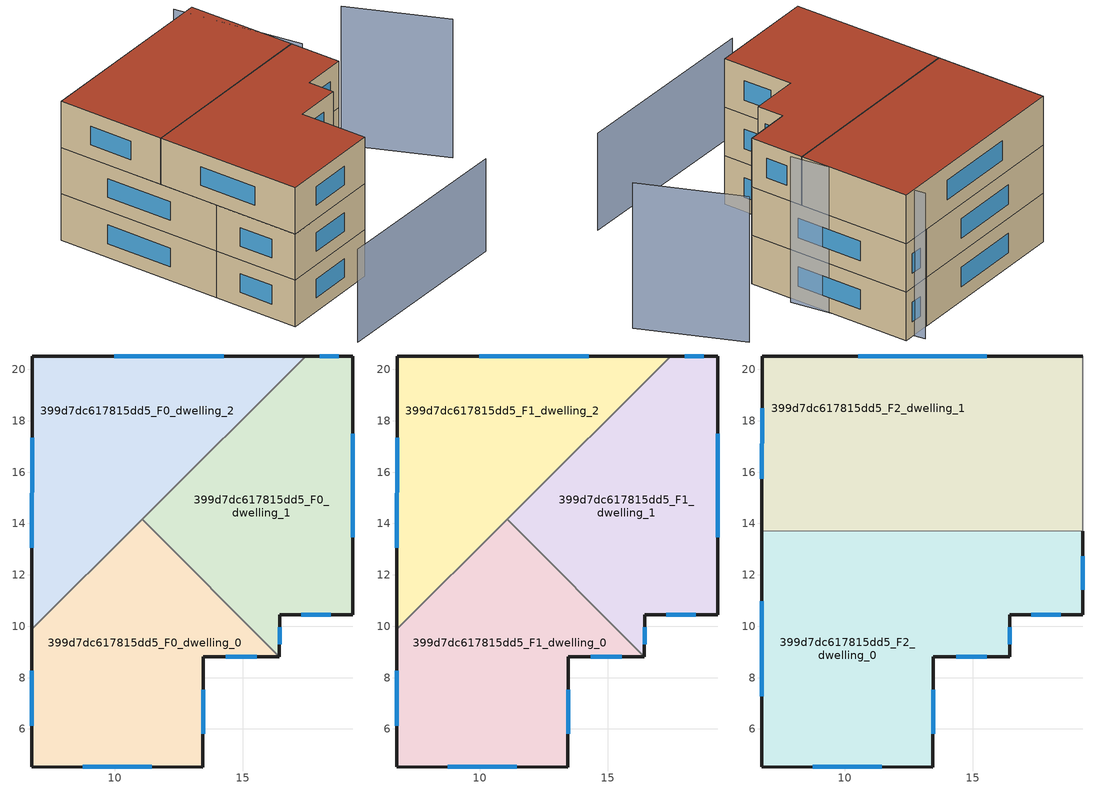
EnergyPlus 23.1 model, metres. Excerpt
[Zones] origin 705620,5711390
399d7dc617815dd5_F0_dwelling_0
 floor ground (EU_floor_Construction): 11.08,14.17 16.42,8.82 13.45,8.82 13.44,4.52 6.77,4.53 6.78,9.88 z0
 wall outside (EU_wall_Construction): 6.78,9.88 6.77,4.53 13.44,4.52 13.45,8.82 16.42,8.82 z0:3
 wall to 399d7dc617815dd5_F0_dwelling_1 (EU_wall_Construction): 16.42,8.82 11.08,14.17 z0:3
 wall to 399d7dc617815dd5_F0_dwelling_2 (EU_wall_Construction): 11.08,14.17 6.78,9.88 z0:3
 window (EU_Window_Construction): 14.34,8.82 15.53,8.82 / 13.44,5.81 13.45,7.53 / 8.77,4.53 11.45,4.52 / 6.78,8.27 6.77,6.13 z0.9:2.1
399d7dc617815dd5_F0_dwelling_1
 floor ground (EU_floor_Construction): 19.28,20.51 19.27,10.45 16.43,10.44 16.42,8.82 11.08,14.17 17.44,20.51 z0
 wall outside (EU_wall_Construction): 16.42,8.82 16.43,10.44 19.27,10.45 19.28,20.51 17.44,20.51 z0:3
 wall to 399d7dc617815dd5_F0_dwelling_2 (EU_wall_Construction): 17.44,20.51 11.08,14.17 z0:3
 window (EU_Window_Construction): 19.27,13.46 19.27,17.5 / 17.28,10.44 18.42,10.45 / 16.42,9.3 16.42,9.96 / 18.73,20.51 17.99,20.51 z0.9:2.1
399d7dc617815dd5_F0_dwelling_2
 floor ground (EU_floor_Construction): 17.44,20.51 6.78,9.88 6.79,20.52 z0
 wall outside (EU_wall_Construction): 17.44,20.51 6.79,20.52 6.78,9.88 z0:3
 window (EU_Window_Construction): 6.79,17.33 6.78,13.06 / 14.25,20.52 9.98,20.52 z0.9:2.1
399d7dc617815dd5_F1_dwelling_0
 floor to 399d7dc617815dd5_F0_dwelling_0 (EU_floor_Construction): 11.08,14.17 16.42,8.82 13.45,8.82 13.44,4.52 6.77,4.53 6.78,9.88 z3
 wall outside (EU_wall_Construction): 6.78,9.88 6.77,4.53 13.44,4.52 13.45,8.82 16.42,8.82 z3:6
 wall to 399d7dc617815dd5_F1_dwelling_1 (EU_wall_Construction): 16.42,8.82 11.08,14.17 z3:6
 wall to 399d7dc617815dd5_F1_dwelling_2 (EU_wall_Construction): 11.08,14.17 6.78,9.88 z3:6
 window (EU_Window_Construction): 14.34,8.82 15.53,8.82 / 13.44,5.81 13.45,7.53 / 8.77,4.53 11.45,4.52 / 6.78,8.27 6.77,6.13 z3.9:5.1
399d7dc617815dd5_F1_dwelling_1
 floor to 399d7dc617815dd5_F0_dwelling_1 (EU_floor_Construction): 19.28,20.51 19.27,10.45 16.43,10.44 16.42,8.82 11.08,14.17 17.44,20.51 z3
 wall outside (EU_wall_Construction): 16.42,8.82 16.43,10.44 19.27,10.45 19.28,20.51 17.44,20.51 z3:6
 wall to 399d7dc617815dd5_F1_dwelling_2 (EU_wall_Construction): 17.44,20.51 11.08,14.17 z3:6
 window (EU_Window_Construction): 19.27,13.46 19.27,17.5 / 17.28,10.44 18.42,10.45 / 16.42,9.3 16.42,9.96 / 18.73,20.51 17.99,20.51 z3.9:5.1
399d7dc617815dd5_F1_dwelling_2
 floor to 399d7dc617815dd5_F0_dwelling_2 (EU_floor_Construction): 17.44,20.51 6.78,9.88 6.79,20.52 z3
 wall outside (EU_wall_Construction): 17.44,20.51 6.79,20.52 6.78,9.88 z3:6
 window (EU_Window_Construction): 6.79,17.33 6.78,13.06 / 14.25,20.52 9.98,20.52 z3.9:5.1
399d7dc617815dd5_F2_dwelling_0
 floor to 399d7dc617815dd5_F1_dwelling_0 (EU_floor_Construction): 11.54,13.71 16.42,8.82 13.45,8.82 13.44,4.52 6.77,4.53 6.78,9.88 10.62,13.71 z6
 floor to 399d7dc617815dd5_F1_dwelling_1 (EU_floor_Construction): 19.27,13.7 19.27,10.45 16.43,10.44 16.42,8.82 11.54,13.71 z6
 floor to 399d7dc617815dd5_F1_dwelling_2 (EU_floor_Construction): 10.62,13.71 6.78,9.88 6.78,13.71 z6
 wall outside (EU_wall_Construction): 6.78,13.71 6.77,4.53 13.44,4.52 13.45,8.82 16.42,8.82 16.43,10.44 19.27,10.45 19.27,13.7 z6:9
 wall to 399d7dc617815dd5_F2_dwelling_1 (EU_wall_Construction): 19.27,13.7 6.78,13.71 z6:9
 window (EU_Window_Construction): 13.44,5.81 13.45,7.53 / 8.77,4.53 11.45,4.52 / 6.78,10.96 6.78,7.28 / 19.27,11.42 19.27,12.73 / 17.28,10.44 18.42,10.45 / 16.42,9.3 16.43,9.96 / 14.34,8.82 15.53,8.82 z6.9:8.1
 roof outside (EU_roof_Construction): 16.42,8.82 16.43,10.44 19.27,10.45 19.27,13.7 6.78,13.71 6.77,4.53 13.44,4.52 13.45,8.82 z9
399d7dc617815dd5_F2_dwelling_1
 floor to 399d7dc617815dd5_F1_dwelling_0 (EU_floor_Construction): 11.08,14.17 11.54,13.71 10.62,13.71 z6
 floor to 399d7dc617815dd5_F1_dwelling_1 (EU_floor_Construction): 19.28,20.51 19.27,13.7 11.54,13.71 11.08,14.17 17.44,20.51 z6
 floor to 399d7dc617815dd5_F1_dwelling_2 (EU_floor_Construction): 17.44,20.51 11.08,14.17 6.78,13.71 6.79,20.52 z6; 11.08,14.17 10.62,13.71 6.78,13.71 z6
 wall outside (EU_wall_Construction): 19.28,20.51 6.79,20.52 6.78,13.71 z6:9
 wall adiabatic (EU_wall_Construction): 19.27,13.7 19.28,20.51 z6:9
 window (EU_Window_Construction): 6.79,18.48 6.79,15.75 / 15.54,20.52 10.53,20.52 z6.9:8.1
 roof outside (EU_roof_Construction): 19.27,13.7 19.28,20.51 6.79,20.52 6.78,13.71 z9
shading: 7.43,0.74 19.54,0.6 z0:6; 26.66,7.95 24.21,13.8 / 19.62,13.21 18.51,21.19 z0:9
[Building]
EU S2 Campaign: North Axis=0; Terrain=City; Solar Distribution=FullExterior
[Site:Location]
London: Latitude=51.5; Longitude=-0.5; Time Zone=0; Elevation=25
[SizingPeriod:WeatherFileDays]
AnnualSizingPeriod: Begin Month=1; Begin Day of Month=1; End Month=12; End Day of Month=31; Day of Week for Start Day=Monday; Use Weather File Daylight Saving Period=No; Use Weather File Rain and Snow Indicators=No
[MATERIAL]
EU_InternalMass_Material: Roughness=MediumRough; Thickness=0.1; Conductivity=1; Density=1800; Specific Heat=900; Thermal Absorptance=0.9; Solar Absorptance=0.7; Visible Absorptance=0.7
[MATERIAL:NOMASS] Roughness=MediumRough; Thermal Absorptance=0.9; Solar Absorptance=0.7; Visible Absorptance=0.7
Name | Thermal Resistance
EU_wall_NoMass | 1.04674
EU_roof_NoMass | 4.32442
EU_floor_NoMass | 2.04616
[WINDOWMATERIAL:SIMPLEGLAZINGSYSTEM]
EU_Window_SimpleGlazing: UFactor=4.25843; Solar Heat Gain Coefficient=0.85; Visible Transmittance=0.85
[CONSTRUCTION]
EU_wall_Construction: EU_wall_NoMass
EU_roof_Construction: EU_roof_NoMass
EU_floor_Construction: EU_floor_NoMass
EU_Window_Construction: EU_Window_SimpleGlazing
EU_InternalMass_Construction: EU_InternalMass_Material
[ZONE] Type=1; Multiplier=1; Ceiling Height=autocalculate; Floor Area=autocalculate; Part of Total Floor Area=Yes
Name | Volume
399d7dc617815dd5_F0_dwelling_0 | 170.132
399d7dc617815dd5_F1_dwelling_0 | 170.133
399d7dc617815dd5_F2_dwelling_0 | 255.202
399d7dc617815dd5_F0_dwelling_1 | 170.101
399d7dc617815dd5_F1_dwelling_1 | 170.103
399d7dc617815dd5_F2_dwelling_1 | 255.138
399d7dc617815dd5_F0_dwelling_2; 399d7dc617815dd5_F1_dwelling_2 | 170.118
[INTERNALMASS] Construction=EU_InternalMass_Construction
Name | Zone or ZoneList | Surface Area
399d7dc617815dd5_F0_dwelling_0_EU_InternalMass | 399d7dc617815dd5_F0_dwelling_0 | 56.71
399d7dc617815dd5_F0_dwelling_1_EU_InternalMass | 399d7dc617815dd5_F0_dwelling_1 | 56.7011
399d7dc617815dd5_F0_dwelling_2_EU_InternalMass | 399d7dc617815dd5_F0_dwelling_2 | 56.706
399d7dc617815dd5_F1_dwelling_0_EU_InternalMass | 399d7dc617815dd5_F1_dwelling_0 | 56.71
399d7dc617815dd5_F1_dwelling_1_EU_InternalMass | 399d7dc617815dd5_F1_dwelling_1 | 56.7011
399d7dc617815dd5_F1_dwelling_2_EU_InternalMass | 399d7dc617815dd5_F1_dwelling_2 | 56.706
399d7dc617815dd5_F2_dwelling_0_EU_InternalMass | 399d7dc617815dd5_F2_dwelling_0 | 85.0695
399d7dc617815dd5_F2_dwelling_1_EU_InternalMass | 399d7dc617815dd5_F2_dwelling_1 | 85.0489
[OTHEREQUIPMENT] Fuel Type=Electricity; Design Level Calculation Method=Watts/Area; Power per Zone Floor Area=1; Fraction Latent=0; Fraction Radiant=0; Fraction Lost=0; Carbon Dioxide Generation Rate=0; EndUse Subcategory=EU_Step8_InternalGains
Name | Zone or ZoneList or Space or SpaceList | Schedule
EU_Step8_InternalGain_399d7dc617815dd5_F0_dwelling_0_f000 | 399d7dc617815dd5_F0_dwelling_0 | EU_Step8_GainSchedule_399d7dc617815dd5_F0_dwelling_0_f000
EU_Step8_InternalGain_399d7dc617815dd5_F0_dwelling_1_f000 | 399d7dc617815dd5_F0_dwelling_1 | EU_Step8_GainSchedule_399d7dc617815dd5_F0_dwelling_1_f000
EU_Step8_InternalGain_399d7dc617815dd5_F0_dwelling_2_f000 | 399d7dc617815dd5_F0_dwelling_2 | EU_Step8_GainSchedule_399d7dc617815dd5_F0_dwelling_2_f000
EU_Step8_InternalGain_399d7dc617815dd5_F1_dwelling_0_f000 | 399d7dc617815dd5_F1_dwelling_0 | EU_Step8_GainSchedule_399d7dc617815dd5_F1_dwelling_0_f000
EU_Step8_InternalGain_399d7dc617815dd5_F1_dwelling_1_f000 | 399d7dc617815dd5_F1_dwelling_1 | EU_Step8_GainSchedule_399d7dc617815dd5_F1_dwelling_1_f000
EU_Step8_InternalGain_399d7dc617815dd5_F1_dwelling_2_f000 | 399d7dc617815dd5_F1_dwelling_2 | EU_Step8_GainSchedule_399d7dc617815dd5_F1_dwelling_2_f000
EU_Step8_InternalGain_399d7dc617815dd5_F2_dwelling_0_f000 | 399d7dc617815dd5_F2_dwelling_0 | EU_Step8_GainSchedule_399d7dc617815dd5_F2_dwelling_0_f000
EU_Step8_InternalGain_399d7dc617815dd5_F2_dwelling_1_f000 | 399d7dc617815dd5_F2_dwelling_1 | EU_Step8_GainSchedule_399d7dc617815dd5_F2_dwelling_1_f000
[ZONEVENTILATION:DESIGNFLOWRATE] Schedule=EU_AlwaysOn; Design Flow Rate Calculation Method=AirChanges/Hour; Air Changes per Hour=0.488719; Ventilation Type=Natural; Fan Pressure Rise=0; Fan Total Efficiency=1; Constant Term Coefficient=1; Temperature Term Coefficient=0; Velocity Term Coefficient=0; Velocity Squared Term Coefficient=0; Minimum Indoor Temperature=-100; Maximum Indoor Temperature=100; Delta Temperature=-100; Minimum Outdoor Temperature=-100; Maximum Outdoor Temperature=100; Maximum Wind Speed=40
Name | Zone or ZoneList or Space or SpaceList
EU_ConstantAir_399d7dc617815dd5_F0_dwelling_0 | 399d7dc617815dd5_F0_dwelling_0
EU_ConstantAir_399d7dc617815dd5_F0_dwelling_1 | 399d7dc617815dd5_F0_dwelling_1
EU_ConstantAir_399d7dc617815dd5_F0_dwelling_2 | 399d7dc617815dd5_F0_dwelling_2
EU_ConstantAir_399d7dc617815dd5_F1_dwelling_0 | 399d7dc617815dd5_F1_dwelling_0
EU_ConstantAir_399d7dc617815dd5_F1_dwelling_1 | 399d7dc617815dd5_F1_dwelling_1
EU_ConstantAir_399d7dc617815dd5_F1_dwelling_2 | 399d7dc617815dd5_F1_dwelling_2
EU_ConstantAir_399d7dc617815dd5_F2_dwelling_0 | 399d7dc617815dd5_F2_dwelling_0
EU_ConstantAir_399d7dc617815dd5_F2_dwelling_1 | 399d7dc617815dd5_F2_dwelling_1
[HVACTEMPLATE:THERMOSTAT] Constant Heating Setpoint=20; Constant Cooling Setpoint=50
EU_HeatOnly_399d7dc617815dd5_F0_dwelling_0; EU_HeatOnly_399d7dc617815dd5_F0_dwelling_1; EU_HeatOnly_399d7dc617815dd5_F0_dwelling_2; EU_HeatOnly_399d7dc617815dd5_F1_dwelling_0; EU_HeatOnly_399d7dc617815dd5_F1_dwelling_1; EU_HeatOnly_399d7dc617815dd5_F1_dwelling_2; EU_HeatOnly_399d7dc617815dd5_F2_dwelling_0; EU_HeatOnly_399d7dc617815dd5_F2_dwelling_1
[HVACTEMPLATE:ZONE:IDEALLOADSAIRSYSTEM] System Availability Schedule=EU_AlwaysOn; Maximum Heating Supply Air Temperature=50; Minimum Cooling Supply Air Temperature=13; Maximum Heating Supply Air Humidity Ratio=0.0156; Minimum Cooling Supply Air Humidity Ratio=0.0077; Heating Limit=NoLimit; Cooling Limit=NoLimit; Heating Availability Schedule=EU_AlwaysOn; Cooling Availability Schedule=EU_CoolingOff; Dehumidification Control Type=ConstantSensibleHeatRatio; Cooling Sensible Heat Ratio=0.7; Dehumidification Setpoint=60; Humidification Control Type=None; Humidification Setpoint=30; Outdoor Air Method=None; Outdoor Air Flow Rate per Person=0.00944; Outdoor Air Flow Rate per Zone Floor Area=0; Outdoor Air Flow Rate per Zone=0; Demand Controlled Ventilation Type=None; Outdoor Air Economizer Type=NoEconomizer; Heat Recovery Type=None; Sensible Heat Recovery Effectiveness=0.7; Latent Heat Recovery Effectiveness=0.65
Name | Template Thermostat
399d7dc617815dd5_F0_dwelling_0 | EU_HeatOnly_399d7dc617815dd5_F0_dwelling_0
399d7dc617815dd5_F0_dwelling_1 | EU_HeatOnly_399d7dc617815dd5_F0_dwelling_1
399d7dc617815dd5_F0_dwelling_2 | EU_HeatOnly_399d7dc617815dd5_F0_dwelling_2
399d7dc617815dd5_F1_dwelling_0 | EU_HeatOnly_399d7dc617815dd5_F1_dwelling_0
399d7dc617815dd5_F1_dwelling_1 | EU_HeatOnly_399d7dc617815dd5_F1_dwelling_1
399d7dc617815dd5_F1_dwelling_2 | EU_HeatOnly_399d7dc617815dd5_F1_dwelling_2
399d7dc617815dd5_F2_dwelling_0 | EU_HeatOnly_399d7dc617815dd5_F2_dwelling_0
399d7dc617815dd5_F2_dwelling_1 | EU_HeatOnly_399d7dc617815dd5_F2_dwelling_1
[SIZING:ZONE] Zone Cooling Design Supply Air Temperature Input Method=SupplyAirTemperature; Zone Cooling Design Supply Air Temperature=13; Zone Heating Design Supply Air Temperature Input Method=SupplyAirTemperature; Zone Heating Design Supply Air Temperature=50; Zone Cooling Design Supply Air Humidity Ratio=0.008; Zone Heating Design Supply Air Humidity Ratio=0.008; Cooling Design Air Flow Method=DesignDay; Cooling Design Air Flow Rate=0; Cooling Minimum Air Flow per Zone Floor Area=0.000762; Cooling Minimum Air Flow=0; Cooling Minimum Air Flow Fraction=0.2; Heating Design Air Flow Method=DesignDay; Heating Design Air Flow Rate=0; Heating Maximum Air Flow per Zone Floor Area=0.002032; Heating Maximum Air Flow=0.141576; Heating Maximum Air Flow Fraction=0.3; Account for Dedicated Outdoor Air System=No; Dedicated Outdoor Air System Control Strategy=NeutralSupplyAir; Dedicated Outdoor Air Low Setpoint Temperature for Design=autosize; Dedicated Outdoor Air High Setpoint Temperature for Design=autosize; Zone Load Sizing Method=Sensible Load Only No Latent Load; Zone Latent Cooling Design Supply Air Humidity Ratio Input Method=HumidityRatioDifference; Zone Cooling Design Supply Air Humidity Ratio Difference=0.005; Zone Latent Heating Design Supply Air Humidity Ratio Input Method=HumidityRatioDifference; Zone Humidification Design Supply Air Humidity Ratio Difference=0.005
399d7dc617815dd5_F0_dwelling_0; 399d7dc617815dd5_F0_dwelling_1; 399d7dc617815dd5_F0_dwelling_2; 399d7dc617815dd5_F1_dwelling_0; 399d7dc617815dd5_F1_dwelling_1; 399d7dc617815dd5_F1_dwelling_2; 399d7dc617815dd5_F2_dwelling_0; 399d7dc617815dd5_F2_dwelling_1
[SCHEDULE:CONSTANT]
Name | Hourly Value
EU_AlwaysOn | 1
EU_CoolingOff | 0
[SCHEDULE:FILE] Column Number=1; Rows to Skip at Top=0; Number of Hours of Data=8760; Column Separator=Comma; Interpolate to Timestep=No; Minutes per Item=60; Adjust Schedule for Daylight Savings=Yes
Name | File
EU_Step8_GainSchedule_399d7dc617815dd5_F0_dwelling_0_f000 | ../../schedules/399d7dc617815dd5/399d7dc617815dd5_F0_dwelling_0_f000_gain.csv
EU_Step8_GainSchedule_399d7dc617815dd5_F0_dwelling_1_f000 | ../../schedules/399d7dc617815dd5/399d7dc617815dd5_F0_dwelling_1_f000_gain.csv
EU_Step8_GainSchedule_399d7dc617815dd5_F0_dwelling_2_f000 | ../../schedules/399d7dc617815dd5/399d7dc617815dd5_F0_dwelling_2_f000_gain.csv
EU_Step8_GainSchedule_399d7dc617815dd5_F1_dwelling_0_f000 | ../../schedules/399d7dc617815dd5/399d7dc617815dd5_F1_dwelling_0_f000_gain.csv
EU_Step8_GainSchedule_399d7dc617815dd5_F1_dwelling_1_f000 | ../../schedules/399d7dc617815dd5/399d7dc617815dd5_F1_dwelling_1_f000_gain.csv
EU_Step8_GainSchedule_399d7dc617815dd5_F1_dwelling_2_f000 | ../../schedules/399d7dc617815dd5/399d7dc617815dd5_F1_dwelling_2_f000_gain.csv
EU_Step8_GainSchedule_399d7dc617815dd5_F2_dwelling_0_f000 | ../../schedules/399d7dc617815dd5/399d7dc617815dd5_F2_dwelling_0_f000_gain.csv
EU_Step8_GainSchedule_399d7dc617815dd5_F2_dwelling_1_f000 | ../../schedules/399d7dc617815dd5/399d7dc617815dd5_F2_dwelling_1_f000_gain.csv
